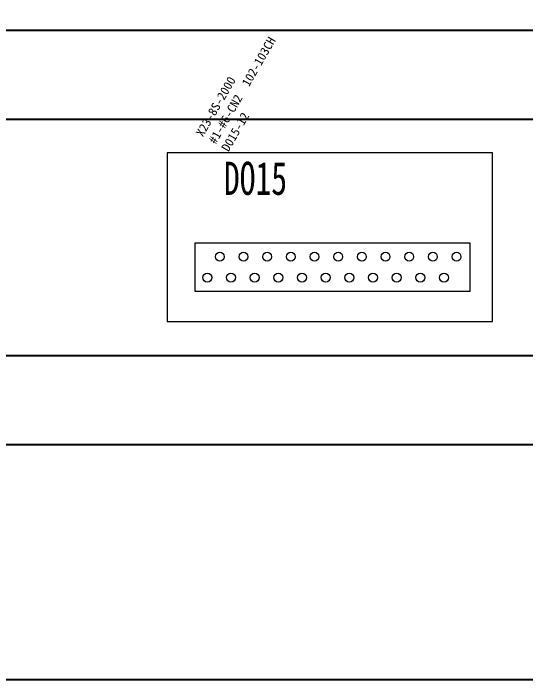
# Model space of a CAD drawing. Header units: millimetres. Extents: x 336 to 12810, y -1577 to 4105.
# Drawn here: x 7145.3 to 7318.4, y 3097.1 to 3322.2 of the extents above; entities that cross this region are included whole.
import ezdxf

# ---------------------------------------------------------------- set-up
doc = ezdxf.new("R2010")
doc.units = ezdxf.units.MM
doc.layers.add('细实线层', color=7, linetype='Continuous')
doc.styles.get("Standard").update_dxf_attribs({"font": ''})
doc.styles.add('宋', font='', dxfattribs={"width": 0.7})
doc.styles.get('Standard').set_extended_font_data('SimSun')
doc.styles.get('宋').set_extended_font_data('SimSun')

# ---------------------------------------------------------------- blocks, each defined once
blk = doc.blocks.new('D015')
at = {"lineweight": 0}
for p, q in [((4907.11, 1796), (4797.11, 1796)), ((4907.11, 1739), (4907.11, 1796)), ((4797.11, 1739), (4907.11, 1739))]:
    blk.add_line(p, q, dxfattribs=at)
for centre in [(4814.94, 1760.94), (4822.94, 1760.94), (4830.94, 1760.94), (4838.94, 1760.94), (4846.94, 1760.94), (4854.94, 1760.94), (4862.94, 1760.94), (4870.94, 1760.94), (4878.94, 1760.94), (4886.94, 1760.94), (4894.94, 1760.94), (4810.7, 1753.88), (4818.7, 1753.88), (4826.7, 1753.88), (4834.7, 1753.88), (4842.7, 1753.88), (4850.7, 1753.88), (4858.7, 1753.88), (4866.7, 1753.88), (4874.7, 1753.88), (4882.7, 1753.88), (4890.7, 1753.88)]:
    blk.add_circle(centre, 1.5, dxfattribs=at)
at = {"layer": '细实线层', "lineweight": 0}
for p, q in [((4797.11, 1796), (4797.11, 1739)), ((4806.62, 1749.13), (4806.62, 1765.59)), ((4806.62, 1765.59), (4899.47, 1765.59)), ((4899.47, 1765.59), (4899.47, 1749.13)), ((4899.47, 1749.13), (4806.62, 1749.13))]:
    blk.add_line(p, q, dxfattribs=at)
at = {"lineweight": 0, "insert": (4816.32, 1793.01), "char_height": 11.2, "width": 74.3703, "attachment_point": 1, "style": '宋'}
blk.add_mtext('DO15', dxfattribs=at)

msp = doc.modelspace()

# ---------------------------------------------------------------- linework, layer by layer
for p, q in [((6258.84, 3316.431), (7328.84, 3316.431)), ((6258.84, 3286.431), (7328.84, 3286.431)), ((7328.84, 3206.431), (6258.84, 3206.431))]:
    msp.add_line(p, q)
at = {"color": 1}
msp.add_lwpolyline([(6148.29, 4104.721), (7905.608, 4104.721), (7905.608, 3097.062), (6148.29, 3097.062)], close=True, dxfattribs=at)
msp.add_lwpolyline([(6228.84, 3426.431), (7828.84, 3426.431), (7828.84, 3176.431), (6228.84, 3176.431)], close=True)

# ---------------------------------------------------------------- block references
msp.add_blockref('D015', (2400.133, 1479.013))

# ---------------------------------------------------------------- texts
at = {"color": 0, "lineweight": -2, "insert": (7206.746, 3281.706), "char_height": 3, "width": 55.46655, "attachment_point": 1, "rotation": 60}
msp.add_mtext('{X23-8S-2000   \\P#1-#6-CN2  102-103CH\\P\\fSimSun|b0|i0|c134|p2;D015-12}              ', dxfattribs=at)

doc.saveas('drawing.dxf')
